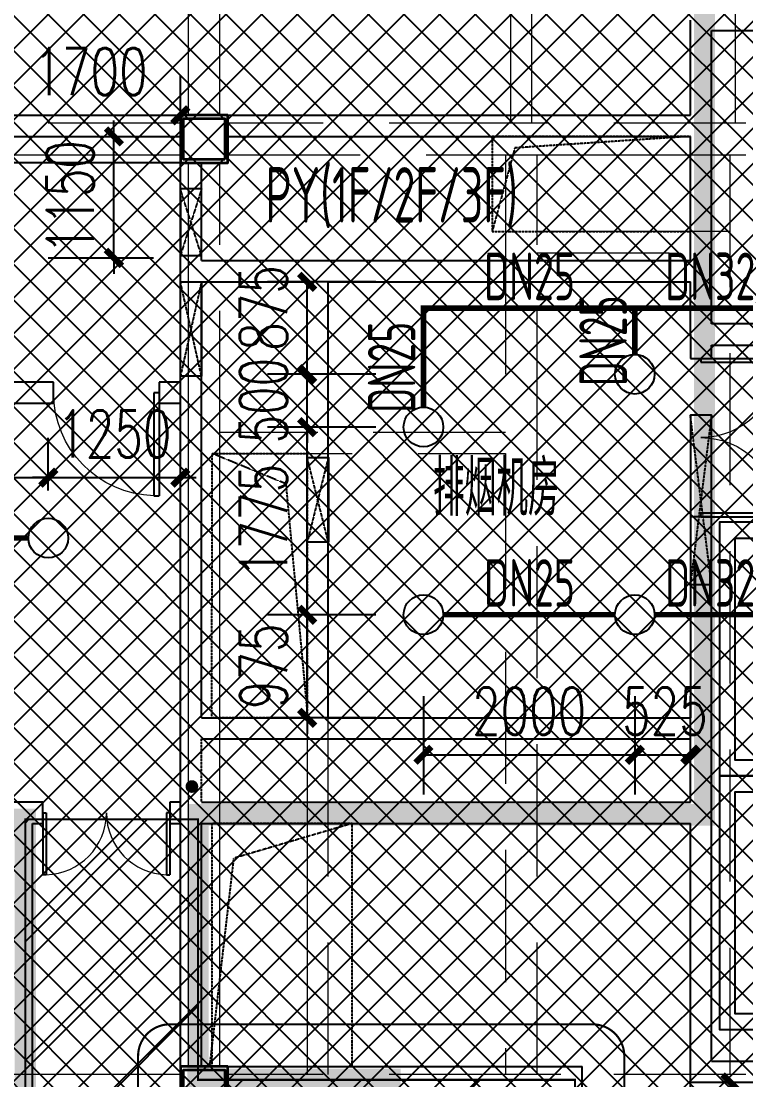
# Model space of a CAD drawing. Extents: x 6824721 to 16538177, y 2478193 to 6665639.
# Drawn here: x 8765133 to 8771989, y 2891801 to 2901816 of the extents above; entities that cross this region are included whole.
import ezdxf

# ---------------------------------------------------------------- set-up
doc = ezdxf.new("R2010")
doc.units = 0
doc.header["$LTSCALE"] = 10
doc.linetypes.add('DASH', pattern=[0.35, 0.25, -0.1])
doc.linetypes.add('短虚线', pattern=[187.5, 125, -62.5])
for name, color, linetype in [('0-wo', 8, 'Continuous'), ('00-停车位', 67, 'Continuous'), ('W-EQUIP_喷头', 7, 'Continuous'), ('W-PIPE-喷淋中', 6, 'Continuous'), ('W-TEXT_喷淋', 7, 'Continuous'), ('W-TWT_DIM', 3, 'Continuous'), ('WALL', 9, 'Continuous'), ('画水辅助', 6, 'Continuous')]:
    doc.layers.add(name, color=color, linetype=linetype)
doc.layers.add('钢梁', color=141, linetype='Continuous', lineweight=18)
doc.styles.add('8B2_02', font='tssdeng.shx', dxfattribs={"width": 0.7, "bigfont": 'TSSDCHN.shx'})
doc.styles.add('_TCH_DIM_T3', font='SIMPLEX', dxfattribs={"width": 0.705882, "bigfont": 'GBCBIG'})
doc.styles.add('_TWT_PIPEDN', font='TSSDENG', dxfattribs={"width": 0.8, "height": 3.5, "bigfont": 'TSSDCHN'})
doc.dimstyles.new('_TWT_ARCH&&150', dxfattribs={"dimtxt": 446.25, "dimasz": 150, "dimexe": 375, "dimexo": 450, "dimgap": 189.375, "dimtad": 1, "dimdec": 0, "dimzin": 0, "dimdsep": 46, "dimtxsty": '_TCH_DIM_T3', "dimblk": 'ARCHTICK', "dimcen": 0.09, "dimclrt": 7, "dimazin": 2, "dimtfac": 1, "dimtdec": 0, "dimtix": 1, "dimtmove": 2, "dimatfit": 3, "dimfxl": 0, "dimtolj": 1, "dimtzin": 0, "dimarcsym": 0})

# ---------------------------------------------------------------- blocks, each defined once
blk = doc.blocks.new('车位2400x5300')
at = {"layer": '00-停车位', "color": 251}
for p, q in [((-875, -1000), (-175, -1000)), ((-875, -1100), (-875, -1000)), ((-175, -1100), (-175, -1000)), ((175, -1000), (875, -1000)), ((175, -1100), (175, -1000)), ((875, -1100), (875, -1000)), ((-875, -1100), (-175, -1100)), ((175, -1100), (875, -1100)), ((400, -5300), (-400, -5300))]:
    blk.add_line(p, q, dxfattribs=at)
blk.add_lwpolyline([(400, -5150), (400, -5300), (1200, -5300), (1200, 0), (-1200, 0), (-1200, -5300), (-400, -5300), (-400, -5150), (-1050, -5150), (-1050, -150), (1050, -150), (1050, -5150), (400, -5150)], dxfattribs=at)
blk.add_lwpolyline([(0, -5150, 0, 600, 0), (0, -4850, 600, 600, 0)], format="xyseb", dxfattribs=at)
blk = doc.blocks.new('A$C405108C4')
at = {"color": 252, "linetype": 'DASH'}
for points in [[(58275, -43923), (58075, -44553)], [(58275, -44553), (58075, -43923)], [(58275, -44800), (58075, -45695)], [(58275, -45695), (58075, -44800)], [(63100, -46063), (62900, -47663)], [(63100, -47663), (62900, -46063)], [(59475, -46463), (59275, -47263)], [(59475, -47263), (59275, -46463)]]:
    blk.add_lwpolyline(points, dxfattribs=at)
at = {"layer": '画水辅助', "color": 4}
for points in [[(58275, -43923), (58075, -43923), (58075, -44553), (58275, -44553)], [(58275, -45695), (58075, -45695), (58075, -44800), (58275, -44800)], [(62900, -47663), (63100, -47663), (63100, -46063), (62900, -46063)], [(59275, -46463), (59475, -46463), (59475, -47263), (59275, -47263)]]:
    blk.add_lwpolyline(points, close=True, dxfattribs=at)
blk = doc.blocks.new('$DorLib2D$00000002')
for p, q in [((-0.5, 0), (-0.5, 0.4875)), ((-0.475, 0.4875), (-0.5, 0.4875)), ((-0.475, 0), (-0.475, 0.4875)), ((0.475, 0), (0.475, 0.4875)), ((0.475, 0.4875), (0.5, 0.4875)), ((0.5, 0), (0.5, 0.4875)), ((-0.5, 0), (-0.475, 0)), ((0.5, 0), (0.475, 0))]:
    blk.add_line(p, q)
at = {"lineweight": 13}
for centre, start, end in [((-0.4875, 0), 0, 88.53072), ((0.4875, 0), 91.46928, 180)]:
    blk.add_arc(centre, 0.4875, start, end, dxfattribs=at)
blk = doc.blocks.new('$DorLib2D$00000001')
for p, q in [((0.45, 0.975), (0.5, 0.975)), ((0.45, 0), (0.45, 0.975)), ((0.5, 0), (0.5, 0.975)), ((0.5, 0), (0.45, 0))]:
    blk.add_line(p, q)
at = {"lineweight": 13}
blk.add_arc((0.475, 0), 0.975, 91.4693, 180, dxfattribs=at)
blk = doc.blocks.new('jkytk')
h = blk.add_hatch()
h.set_pattern_fill('ANSI31', color=252, scale=500)
h.set_pattern_definition([(45, (8493122.4, 3120586.9), (-561.266, 561.266), [])])
h.paths.add_polyline_path([(8470689, 2893302), (8470689, 2891152), (8461514, 2891152), (8461514, 2898727), (8459789, 2898727), (8459789, 2902912), (8461422, 2902912), (8461422, 2900447), (8463239, 2900447), (8464989, 2900447), (8464989, 2893302)])
at = {"color": 1, "const_width": 20}
blk.add_lwpolyline([(8470689, 2893302), (8470689, 2891152), (8461514, 2891152), (8461514, 2898727), (8459789, 2898727), (8459789, 2902912), (8461422, 2902912), (8461422, 2900447), (8463239, 2900447), (8464989, 2900447), (8464989, 2893302)], close=True, dxfattribs=at)
at = {"layer": 'WALL', "color": 1, "const_width": 200}
for points in [[(8447914, 2882202), (8447914, 2903527), (8450014, 2903527), (8450014, 2904227), (8457464, 2904227), (8457464, 2902912), (8459789, 2902912), (8459789, 2898727), (8461514, 2898727), (8461514, 2891152)], [(8463239, 2891152), (8463239, 2900452), (8461422, 2900452), (8461422, 2902957), (8466214, 2902957), (8466214, 2940327), (8431489, 2940323)], [(8461089, 2819747), (8461089, 2837097), (8461389, 2837097), (8461389, 2845897), (8461939, 2845897), (8461939, 2854897), (8466789, 2854897), (8466789, 2873047), (8470789, 2873047), (8470788, 2878797), (8466314, 2878797), (8466314, 2882197), (8461389, 2882197), (8461389, 2891147), (8463239, 2891147), (8463239, 2900447), (8461422, 2900447), (8461422, 2902952), (8466214, 2902952), (8466214, 2927322), (8499413, 2927322)], [(8461514, 2891152), (8461514, 2898727), (8459789, 2898727), (8459789, 2902912), (8457464, 2902912), (8457464, 2904227), (8450014, 2904227), (8450014, 2903527), (8447914, 2903527), (8447914, 2882202)]]:
    blk.add_lwpolyline(points, dxfattribs=at)
blk = doc.blocks.new('LIANGMOBAN')
at = {"layer": '钢梁', "color": 8, "linetype": '短虚线', "lineweight": 18}
for p, q in [((1897241, 195503), (1897241, 186953)), ((1897541, 186953), (1897541, 195503)), ((1900291, 195578), (1900291, 186878)), ((1900491, 186878), (1900491, 195578)), ((1902416, 195578), (1902416, 186878)), ((1897166, 186878), (1890866, 186878)), ((1900391, 186878), (1897616, 186878)), ((1902516, 186878), (1900391, 186878)), ((1897616, 186578), (1900391, 186578)), ((1900241, 186578), (1900241, 185753)), ((1900541, 183853), (1900541, 186578)), ((1902366, 186578), (1902366, 177878)), ((1897541, 183853), (1897541, 186503)), ((1900241, 185753), (1900241, 183953)), ((1900541, 185653), (1902366, 185653)), ((1898466, 183953), (1897541, 183953)), ((1900241, 183953), (1898466, 183953)), ((1900541, 177878), (1900541, 183853)), ((1897541, 183753), (1900241, 183753)), ((1898566, 180358), (1898566, 183753)), ((1900241, 183753), (1900241, 177878)), ((1898566, 177878), (1898566, 180358)), ((1900391, 177878), (1898466, 177878)), ((1900766, 177878), (1900391, 177878)), ((1902516, 177878), (1900766, 177878))]:
    blk.add_line(p, q, dxfattribs=at)
at = {"layer": '钢梁', "color": 8, "lineweight": 18}
for p, q in [((1890866, 186578), (1897166, 186578)), ((1900391, 186578), (1902516, 186578)), ((1897241, 186503), (1897241, 183853)), ((1902366, 185853), (1900541, 185853)), ((1897241, 183853), (1897241, 180358)), ((1897541, 180359), (1897541, 183853)), ((1898366, 183753), (1898366, 177878)), ((1898366, 180453), (1897541, 180453)), ((1897241, 180358), (1897241, 177953)), ((1897541, 177953), (1897541, 180358)), ((1897541, 180253), (1898366, 180253)), ((1897166, 177878), (1890816, 177878)), ((1898466, 177878), (1897616, 177878))]:
    blk.add_line(p, q, dxfattribs=at)
blk = doc.blocks.new('_ArchTick')
at = {"color": 0, "linetype": 'ByBlock', "const_width": 0.4}
blk.add_lwpolyline([(-0.5, -0.5), (0.5, 0.5)], dxfattribs=at)
blk = doc.blocks.new('*D490')
at = {"layer": 'Defpoints', "color": 0, "transparency": 16777216}
for p in [(8767839, 2896201), (8768939, 2896201), (8768939, 2895226)]:
    blk.add_point(p, dxfattribs=at)
at = {"layer": 'W-TWT_DIM', "color": 0, "lineweight": -2, "transparency": 16777216}
for p, q in [((8767839, 2896201), (8767839, 2896351)), ((8768489, 2896201), (8767464, 2896201)), ((8767839, 2895226), (8767839, 2896201)), ((8768489, 2895226), (8767464, 2895226)), ((8767839, 2895226), (8767839, 2895076))]:
    blk.add_line(p, q, dxfattribs=at)
at = {"layer": 'W-TWT_DIM', "color": 0, "lineweight": -2, "transparency": 16777216, "xscale": 150, "yscale": 150, "zscale": 150}
for p, rotation in [((8767839, 2896201), 270), ((8767839, 2895226), 90)]:
    blk.add_blockref('_ArchTick', p, dxfattribs=dict(at, rotation=rotation))
at = {"layer": 'W-TWT_DIM', "color": 7, "transparency": 16777216, "insert": (8767426, 2895714), "char_height": 446.2, "attachment_point": 5, "rotation": 90, "style": '_TCH_DIM_T3'}
blk.add_mtext('\\A1;975', dxfattribs=at)
blk = doc.blocks.new('*D491')
at = {"layer": 'Defpoints', "color": 0, "transparency": 16777216}
for p in [(8767839, 2897976), (8768939, 2897976), (8768939, 2896201)]:
    blk.add_point(p, dxfattribs=at)
at = {"layer": 'W-TWT_DIM', "color": 0, "lineweight": -2, "transparency": 16777216}
for p, q in [((8768489, 2897976), (8767464, 2897976)), ((8767839, 2896201), (8767839, 2897976)), ((8768489, 2896201), (8767464, 2896201))]:
    blk.add_line(p, q, dxfattribs=at)
at = {"layer": 'W-TWT_DIM', "color": 0, "lineweight": -2, "transparency": 16777216, "xscale": 150, "yscale": 150, "zscale": 150}
for p, rotation in [((8767839, 2897976), 90), ((8767839, 2896201), 270)]:
    blk.add_blockref('_ArchTick', p, dxfattribs=dict(at, rotation=rotation))
at = {"layer": 'W-TWT_DIM', "color": 7, "transparency": 16777216, "insert": (8767426, 2897089), "char_height": 446.2, "attachment_point": 5, "rotation": 90, "style": '_TCH_DIM_T3'}
blk.add_mtext('\\A1;1775', dxfattribs=at)
blk = doc.blocks.new('*D492')
at = {"layer": 'Defpoints', "color": 0, "transparency": 16777216}
for p in [(8767839, 2898476), (8768939, 2898476), (8768939, 2897976)]:
    blk.add_point(p, dxfattribs=at)
at = {"layer": 'W-TWT_DIM', "color": 0, "lineweight": -2, "transparency": 16777216}
for p, q in [((8767839, 2898476), (8767839, 2898626)), ((8768489, 2898476), (8767464, 2898476)), ((8767839, 2897976), (8767839, 2898476)), ((8768489, 2897976), (8767464, 2897976)), ((8767839, 2897976), (8767839, 2897826))]:
    blk.add_line(p, q, dxfattribs=at)
at = {"layer": 'W-TWT_DIM', "color": 0, "lineweight": -2, "transparency": 16777216, "xscale": 150, "yscale": 150, "zscale": 150}
for p, rotation in [((8767839, 2898476), 270), ((8767839, 2897976), 90)]:
    blk.add_blockref('_ArchTick', p, dxfattribs=dict(at, rotation=rotation))
at = {"layer": 'W-TWT_DIM', "color": 7, "transparency": 16777216, "insert": (8767426, 2898226), "char_height": 446.2, "attachment_point": 5, "rotation": 90, "style": '_TCH_DIM_T3'}
blk.add_mtext('\\A1;500', dxfattribs=at)
blk = doc.blocks.new('*D493')
at = {"layer": 'Defpoints', "color": 0, "transparency": 16777216}
for p in [(8767839, 2899351), (8768939, 2899351), (8768939, 2898476)]:
    blk.add_point(p, dxfattribs=at)
at = {"layer": 'W-TWT_DIM', "color": 0, "lineweight": -2, "transparency": 16777216}
for p, q in [((8768489, 2899351), (8767464, 2899351)), ((8767839, 2898476), (8767839, 2899351)), ((8768489, 2898476), (8767464, 2898476))]:
    blk.add_line(p, q, dxfattribs=at)
at = {"layer": 'W-TWT_DIM', "color": 0, "lineweight": -2, "transparency": 16777216, "xscale": 150, "yscale": 150, "zscale": 150}
for p, rotation in [((8767839, 2899351), 90), ((8767839, 2898476), 270)]:
    blk.add_blockref('_ArchTick', p, dxfattribs=dict(at, rotation=rotation))
at = {"layer": 'W-TWT_DIM', "color": 7, "transparency": 16777216, "insert": (8767426, 2899103), "char_height": 446.2, "attachment_point": 5, "rotation": 90, "style": '_TCH_DIM_T3'}
blk.add_mtext('\\A1;875', dxfattribs=at)
blk = doc.blocks.new('*D763')
at = {"layer": 'Defpoints', "color": 0, "transparency": 16777216}
for p in [(8765389, 2897498), (8761989, 2896926), (8765389, 2896926)]:
    blk.add_point(p, dxfattribs=at)
at = {"layer": 'W-TWT_DIM', "color": 0, "lineweight": -2, "transparency": 16777216}
for p, q in [((8761989, 2897376), (8761989, 2897873)), ((8765389, 2897376), (8765389, 2897873)), ((8761989, 2897498), (8765389, 2897498))]:
    blk.add_line(p, q, dxfattribs=at)
at = {"layer": 'W-TWT_DIM', "color": 0, "lineweight": -2, "transparency": 16777216, "xscale": 150, "yscale": 150, "zscale": 150, "rotation": 180}
blk.add_blockref('_ArchTick', (8761989, 2897498), dxfattribs=at)
at = {"layer": 'W-TWT_DIM', "color": 0, "lineweight": -2, "transparency": 16777216, "xscale": 150, "yscale": 150, "zscale": 150}
blk.add_blockref('_ArchTick', (8765389, 2897498), dxfattribs=at)
at = {"layer": 'W-TWT_DIM', "color": 7, "transparency": 16777216, "insert": (8763689, 2897911), "char_height": 446.2, "attachment_point": 5, "style": '_TCH_DIM_T3'}
blk.add_mtext('\\A1;3400', dxfattribs=at)
blk = doc.blocks.new('*D764')
at = {"layer": 'Defpoints', "color": 0, "transparency": 16777216}
for p in [(8766639, 2897498), (8765389, 2896926), (8766639, 2896926)]:
    blk.add_point(p, dxfattribs=at)
at = {"layer": 'W-TWT_DIM', "color": 0, "lineweight": -2, "transparency": 16777216}
for p, q in [((8765389, 2897376), (8765389, 2897873)), ((8766639, 2897376), (8766639, 2897873)), ((8765389, 2897498), (8765239, 2897498)), ((8765389, 2897498), (8766639, 2897498)), ((8766639, 2897498), (8766789, 2897498))]:
    blk.add_line(p, q, dxfattribs=at)
at = {"layer": 'W-TWT_DIM', "color": 0, "lineweight": -2, "transparency": 16777216, "xscale": 150, "yscale": 150, "zscale": 150}
blk.add_blockref('_ArchTick', (8765389, 2897498), dxfattribs=at)
at = {"layer": 'W-TWT_DIM', "color": 0, "lineweight": -2, "transparency": 16777216, "xscale": 150, "yscale": 150, "zscale": 150, "rotation": 180}
blk.add_blockref('_ArchTick', (8766639, 2897498), dxfattribs=at)
at = {"layer": 'W-TWT_DIM', "color": 7, "transparency": 16777216, "insert": (8766014, 2897911), "char_height": 446.2, "attachment_point": 5, "style": '_TCH_DIM_T3'}
blk.add_mtext('\\A1;1250', dxfattribs=at)
blk = doc.blocks.new('*D771')
at = {"layer": 'Defpoints', "color": 0, "transparency": 16777216}
for p in [(8768939, 2895882), (8770939, 2895882), (8770939, 2894877)]:
    blk.add_point(p, dxfattribs=at)
at = {"layer": 'W-TWT_DIM', "color": 0, "lineweight": -2, "transparency": 16777216}
for p, q in [((8768939, 2895432), (8768939, 2894502)), ((8770939, 2895432), (8770939, 2894502)), ((8768939, 2894877), (8770939, 2894877))]:
    blk.add_line(p, q, dxfattribs=at)
at = {"layer": 'W-TWT_DIM', "color": 0, "lineweight": -2, "transparency": 16777216, "xscale": 150, "yscale": 150, "zscale": 150, "rotation": 180}
blk.add_blockref('_ArchTick', (8768939, 2894877), dxfattribs=at)
at = {"layer": 'W-TWT_DIM', "color": 0, "lineweight": -2, "transparency": 16777216, "xscale": 150, "yscale": 150, "zscale": 150}
blk.add_blockref('_ArchTick', (8770939, 2894877), dxfattribs=at)
at = {"layer": 'W-TWT_DIM', "color": 7, "transparency": 16777216, "insert": (8769939, 2895289), "char_height": 446.2, "attachment_point": 5, "style": '_TCH_DIM_T3'}
blk.add_mtext('\\A1;2000', dxfattribs=at)
blk = doc.blocks.new('*D772')
at = {"layer": 'Defpoints', "color": 0, "transparency": 16777216}
for p in [(8770939, 2895882), (8771464, 2895882), (8771464, 2894877)]:
    blk.add_point(p, dxfattribs=at)
at = {"layer": 'W-TWT_DIM', "color": 0, "lineweight": -2, "transparency": 16777216}
for p, q in [((8770939, 2895432), (8770939, 2894502)), ((8771464, 2895432), (8771464, 2894502)), ((8770939, 2894877), (8771464, 2894877))]:
    blk.add_line(p, q, dxfattribs=at)
at = {"layer": 'W-TWT_DIM', "color": 0, "lineweight": -2, "transparency": 16777216, "xscale": 150, "yscale": 150, "zscale": 150, "rotation": 180}
blk.add_blockref('_ArchTick', (8770939, 2894877), dxfattribs=at)
at = {"layer": 'W-TWT_DIM', "color": 0, "lineweight": -2, "transparency": 16777216, "xscale": 150, "yscale": 150, "zscale": 150}
blk.add_blockref('_ArchTick', (8771464, 2894877), dxfattribs=at)
at = {"layer": 'W-TWT_DIM', "color": 7, "transparency": 16777216, "insert": (8771223, 2895289), "char_height": 446.2, "attachment_point": 5, "style": '_TCH_DIM_T3'}
blk.add_mtext('\\A1;525', dxfattribs=at)
blk = doc.blocks.new('*D921')
at = {"layer": 'Defpoints', "color": 0, "transparency": 16777216}
for p in [(8764939, 2900726), (8766010, 2900726), (8764939, 2899576)]:
    blk.add_point(p, dxfattribs=at)
at = {"layer": 'W-TWT_DIM', "color": 0, "lineweight": -2, "transparency": 16777216}
for p, q in [((8766010, 2900726), (8766010, 2900876)), ((8765389, 2900726), (8766385, 2900726)), ((8766010, 2899576), (8766010, 2900726)), ((8765389, 2899576), (8766385, 2899576)), ((8766010, 2899576), (8766010, 2899426))]:
    blk.add_line(p, q, dxfattribs=at)
at = {"layer": 'W-TWT_DIM', "color": 0, "lineweight": -2, "transparency": 16777216, "xscale": 150, "yscale": 150, "zscale": 150}
for p, rotation in [((8766010, 2900726), 270), ((8766010, 2899576), 90)]:
    blk.add_blockref('_ArchTick', p, dxfattribs=dict(at, rotation=rotation))
at = {"layer": 'W-TWT_DIM', "color": 7, "transparency": 16777216, "insert": (8765597, 2900151), "char_height": 446.2, "attachment_point": 5, "rotation": 90, "style": '_TCH_DIM_T3'}
blk.add_mtext('\\A1;1150', dxfattribs=at)
blk = doc.blocks.new('*D924')
at = {"layer": 'Defpoints', "color": 0, "transparency": 16777216}
for p in [(8766639, 2900926), (8764939, 2900076), (8766639, 2900076)]:
    blk.add_point(p, dxfattribs=at)
at = {"layer": 'W-TWT_DIM', "color": 0, "lineweight": -2, "transparency": 16777216}
for p, q in [((8764939, 2900526), (8764939, 2901301)), ((8766639, 2900526), (8766639, 2901301)), ((8764939, 2900926), (8766639, 2900926))]:
    blk.add_line(p, q, dxfattribs=at)
at = {"layer": 'W-TWT_DIM', "color": 0, "lineweight": -2, "transparency": 16777216, "xscale": 150, "yscale": 150, "zscale": 150, "rotation": 180}
blk.add_blockref('_ArchTick', (8764939, 2900926), dxfattribs=at)
at = {"layer": 'W-TWT_DIM', "color": 0, "lineweight": -2, "transparency": 16777216, "xscale": 150, "yscale": 150, "zscale": 150}
blk.add_blockref('_ArchTick', (8766639, 2900926), dxfattribs=at)
at = {"layer": 'W-TWT_DIM', "color": 7, "transparency": 16777216, "insert": (8765789, 2901339), "char_height": 446.2, "attachment_point": 5, "style": '_TCH_DIM_T3'}
blk.add_mtext('\\A1;1700', dxfattribs=at)
blk = doc.blocks.new('*D945')
at = {"layer": 'Defpoints', "color": 0, "transparency": 16777216}
for p in [(8771845, 2891776), (8772664, 2891776), (8772664, 2890076)]:
    blk.add_point(p, dxfattribs=at)
at = {"layer": 'W-TWT_DIM', "color": 0, "lineweight": -2, "transparency": 16777216}
for p, q in [((8772214, 2891776), (8771470, 2891776)), ((8771845, 2890076), (8771845, 2891776)), ((8772214, 2890076), (8771470, 2890076))]:
    blk.add_line(p, q, dxfattribs=at)
at = {"layer": 'W-TWT_DIM', "color": 0, "lineweight": -2, "transparency": 16777216, "xscale": 150, "yscale": 150, "zscale": 150}
for p, rotation in [((8771845, 2891776), 90), ((8771845, 2890076), 270)]:
    blk.add_blockref('_ArchTick', p, dxfattribs=dict(at, rotation=rotation))
at = {"layer": 'W-TWT_DIM', "color": 7, "transparency": 16777216, "insert": (8771432, 2890926), "char_height": 446.2, "attachment_point": 5, "rotation": 90, "style": '_TCH_DIM_T3'}
blk.add_mtext('\\A1;1700', dxfattribs=at)
blk = doc.blocks.new('$TwtSys$00000125')
blk.add_circle((0, 0, 0), 1)

msp = doc.modelspace()

# ---------------------------------------------------------------- hatches: boundary and pattern name
h = msp.add_hatch()
h.set_pattern_fill('ANSI37', color=8, scale=150)
h.set_pattern_definition([(45, (8303016.86, 2710265.2), (-168.3798, 168.3798), []), (135, (8303016.86, 2710265.2), (-168.3798, -168.3798), [])])
h.paths.add_polyline_path([(8824414.1, 2949451.5), (8824414.1, 2935151.5), (8842714.1, 2935151.5), (8842714.1, 2879526.5), (8827964.1, 2879526.5), (8827964.1, 2881476.5), (8830839.1, 2881476.5), (8830939.1, 2886876.5), (8804334.6, 2886876.5), (8804142.3, 2820149.7), (8833564.1, 2820152.3), (8833564.1, 2817714.5), (8841204.8, 2810768), (8839163.9, 2808501.4), (8843102.6, 2804955), (8820829.2, 2780217.9), (8820829.2, 2770055.4), (8785124.6, 2730401.5), (8708264.1, 2730401.5), (8708264.1, 2736351.5), (8695014.1, 2750701.5), (8695014.1, 2775001.5), (8703014.1, 2775002.8), (8703014.1, 2949451.5), (8712039.3, 2949451.5)])
at = {"layer": 'W-PIPE-喷淋中'}
for points in [[(8768938.7, 2899101.5), (8768912.5, 2899101.5), (8768912.5, 2899127.7)], [(8768938.7, 2899101.5), (8768938.7, 2899127.7), (8768912.5, 2899127.7)]]:
    msp.add_hatch(color=256, dxfattribs=at).paths.add_polyline_path(points)

# ---------------------------------------------------------------- linework, layer by layer
at = {"layer": '0-wo', "color": 8}
for p, q in [((8771464.1, 2900926.5), (8771464.1, 2901826.5)), ((8771664.1, 2901726.5), (8775939.1, 2901726.5)), ((8771664.1, 2900826.5), (8771664.1, 2901726.5)), ((8760714.1, 2900926.5), (8766639.1, 2900926.5)), ((8767089.1, 2900926.5), (8766639.1, 2900926.5)), ((8766639.1, 2900926.5), (8766639.1, 2900476.5)), ((8767089.1, 2900926.5), (8771464.1, 2900926.5)), ((8767089.1, 2900476.5), (8767089.1, 2900926.5)), ((8771664.1, 2899451.5), (8771664.1, 2900826.5)), ((8760614.1, 2900726.5), (8766639.1, 2900726.5)), ((8767089.1, 2900726.5), (8771464.1, 2900726.5)), ((8771464.1, 2899551.5), (8771464.1, 2900726.5)), ((8766639.1, 2899451.5), (8766639.1, 2900476.5)), ((8766639.1, 2900476.5), (8767089.1, 2900476.5)), ((8766839.1, 2899551.5), (8766839.1, 2900476.5)), ((8766839.1, 2899551.5), (8767938.7, 2899551.5)), ((8767938.7, 2899551.5), (8771464.1, 2899551.5)), ((8766639.1, 2898401.5), (8766639.1, 2899451.5)), ((8771664.1, 2898951.5), (8771664.1, 2899451.5)), ((8766839.1, 2899351.5), (8767838.7, 2899351.5)), ((8766839.1, 2898301.5), (8766839.1, 2899351.5)), ((8767838.7, 2895226.5), (8767838.7, 2899351.5)), ((8768038.7, 2899351.5), (8771464.1, 2899351.5)), ((8768038.7, 2895226.5), (8768038.7, 2899351.5)), ((8771464.1, 2898851.5), (8771464.1, 2899351.5)), ((8774389.1, 2898951.5), (8771664.1, 2898951.5)), ((8771464.1, 2898851.5), (8771464.1, 2898626.5)), ((8771664.1, 2898751.5), (8774389.1, 2898751.5)), ((8771664.1, 2898626.5), (8771664.1, 2898751.5)), ((8771464.1, 2898626.5), (8771664.1, 2898626.5)), ((8765439.1, 2898401.5), (8759989.1, 2898401.5)), ((8765439.1, 2898201.5), (8765439.1, 2898401.5)), ((8766639.1, 2898401.5), (8766439.1, 2898401.5)), ((8766439.1, 2898401.5), (8766439.1, 2898201.5)), ((8766839.1, 2895226.5), (8766839.1, 2898301.5)), ((8759789.1, 2898201.5), (8765439.1, 2898201.5)), ((8766439.1, 2898201.5), (8766639.1, 2898201.5)), ((8766639.1, 2895126.5), (8766639.1, 2898201.5)), ((8771664.1, 2897126.5), (8771464.1, 2897126.5)), ((8771464.1, 2897126.5), (8771464.1, 2895226.5)), ((8771664.1, 2895126.5), (8771664.1, 2897126.5)), ((8766839.1, 2895226.5), (8767838.7, 2895226.5)), ((8768038.7, 2895226.5), (8771464.1, 2895226.5)), ((8771664.1, 2894326.5), (8771664.1, 2895126.5)), ((8766839.1, 2895026.5), (8767938.7, 2895026.5)), ((8767938.7, 2895026.5), (8771464.1, 2895026.5)), ((8771464.1, 2894426.5), (8771464.1, 2895026.5)), ((8765139.1, 2894426.5), (8764726.6, 2894426.5)), ((8765339.1, 2894426.5), (8765139.1, 2894426.5)), ((8765339.1, 2894226.5), (8765339.1, 2894426.5)), ((8766639.1, 2894426.5), (8766539.1, 2894426.5)), ((8766539.1, 2894426.5), (8766539.1, 2894226.5)), ((8766839.1, 2894426.5), (8771464.1, 2894426.5)), ((8771664.1, 2891976.5), (8771664.1, 2894326.5)), ((8765239.1, 2890201.5), (8765239.1, 2894226.5)), ((8765239.1, 2894226.5), (8765339.1, 2894226.5)), ((8766539.1, 2894226.5), (8766639.1, 2894226.5)), ((8766639.1, 2891926.5), (8766639.1, 2894226.5)), ((8766839.1, 2891926.5), (8766839.1, 2894226.5)), ((8766839.1, 2894226.5), (8771464.1, 2894226.5)), ((8771464.1, 2891876.5), (8771464.1, 2894226.5)), ((8771664.1, 2891976.5), (8775589.1, 2891976.5)), ((8767089.1, 2891926.5), (8766639.1, 2891926.5)), ((8766639.1, 2891926.5), (8766639.1, 2891476.5)), ((8767089.1, 2891926.5), (8768589.1, 2891926.5)), ((8767089.1, 2891476.5), (8767089.1, 2891926.5)), ((8768589.1, 2891926.5), (8770439.1, 2891926.5)), ((8770439.1, 2884801.5), (8770439.1, 2891926.5)), ((8771464.1, 2888571.5), (8771464.1, 2891876.5))]:
    msp.add_line(p, q, dxfattribs=at)
at = {"layer": '0-wo', "color": 8, "linetype": 'DASH'}
for p, q in [((8766639.1, 2894426.5), (8766639.1, 2895126.5)), ((8766839.1, 2894426.5), (8766839.1, 2895026.5))]:
    msp.add_line(p, q, dxfattribs=at)
at = {"layer": '0-wo', "color": 8, "lineweight": 35}
for points in [[(8767089.1, 2900926.5), (8766639.1, 2900926.5), (8766639.1, 2900476.5), (8767089.1, 2900476.5)], [(8767059.1, 2900506.5), (8766669.1, 2900506.5), (8766669.1, 2900896.5), (8767059.1, 2900896.5)], [(8767089.1, 2891926.5), (8766639.1, 2891926.5), (8766639.1, 2891476.5), (8767089.1, 2891476.5)], [(8767059.1, 2891506.5), (8766669.1, 2891506.5), (8766669.1, 2891896.5), (8767059.1, 2891896.5)]]:
    msp.add_lwpolyline(points, close=True, dxfattribs=at)
at = {"layer": '0-wo', "color": 8, "linetype": 'DASH'}
for points in [[(8769589.1, 2899826.5), (8771464.1, 2899826.5), (8771464.1, 2900726.5), (8769589.1, 2900726.5)], [(8771464.1, 2900726.5), (8769803.6, 2900616.7), (8769589.1, 2899826.5)], [(8769589.1, 2900726.5), (8769589.1, 2899826.5)], [(8767837.8, 2895326.5), (8767640, 2897438.3), (8766939.1, 2897726.5)], [(8768264.1, 2894226.5), (8767142.6, 2893897), (8766914.1, 2891926.5)]]:
    msp.add_lwpolyline(points, dxfattribs=at)
at = {"layer": '0-wo', "color": 8, "linetype": 'DASH', "const_width": 20}
msp.add_lwpolyline([(8766639.1, 2882926.5), (8744489.1, 2882926.5), (8744489.1, 2900476.5), (8766639.1, 2900476.5)], close=True, dxfattribs=at)
at = {"layer": '0-wo', "color": 8, "linetype": 'DASH'}
for points in [[(8767839.1, 2897726.5), (8767837.8, 2895226.5), (8766937.8, 2895226.5), (8766939.1, 2897726.5)], [(8768264.1, 2891926.5), (8768264.1, 2894226.5), (8766937.8, 2894226.5), (8766937.8, 2891926.5)]]:
    msp.add_lwpolyline(points, close=True, dxfattribs=at)
at = {"layer": '0-wo', "color": 8, "const_width": 60}
msp.add_lwpolyline([(8766731.3, 2894600.9, 1), (8766765, 2894551.2, 1)], format="xyb", close=True, dxfattribs=at)
at = {"layer": '0-wo', "color": 8, "linetype": 'DASH', "const_width": 20}
msp.add_lwpolyline([(8766539.1, 2892326.5), (8770539.1, 2892326.5, -0.4142136), (8770839.1, 2892026.5), (8770839.1, 2882326.5, -0.4142136), (8770539.1, 2882026.5), (8766539.1, 2882026.5, -0.4142136), (8766239.1, 2882326.5), (8766239.1, 2892026.5, -0.4142136)], format="xyb", close=True, dxfattribs=at)
at = {"layer": 'W-PIPE-喷淋中', "ltscale": 1.5, "const_width": 52.5}
for points in [[(8768938.7, 2898164), (8768938.7, 2899101.5)], [(8770938.7, 2899101.5), (8768938.7, 2899101.5)], [(8772176.6, 2899101.5), (8770938.7, 2899101.5)], [(8770938.7, 2899101.5), (8770938.7, 2898664)], [(8763789.1, 2896926.5), (8765201.6, 2896926.5)], [(8769126.2, 2896201.5), (8770751.2, 2896201.5)], [(8771126.2, 2896201.5), (8772176.6, 2896201.5)]]:
    msp.add_lwpolyline(points, dxfattribs=at)

# ---------------------------------------------------------------- block references
msp.add_blockref('jkytk', (305383.7, -8645.8))
at = {"layer": '0-wo', "color": 8}
msp.add_blockref('A$C405108C4', (8708564.1, 2944151.5), dxfattribs=at)
at = {"layer": '0-wo', "color": 8, "xscale": 1500, "yscale": -1500, "zscale": 200, "rotation": 90}
msp.add_blockref('$DorLib2D$00000002', (8771564.1, 2897876.5), dxfattribs=at)
at = {"layer": '0-wo', "color": 8}
for name, p, xscale, yscale, zscale in [('$DorLib2D$00000001', (8765939.1, 2898301.5), 1000, -1000, 1000), ('$DorLib2D$00000002', (8765939.1, 2894326.5), -1200, -1200, 200)]:
    msp.add_blockref(name, p, dxfattribs=dict(at, xscale=xscale, yscale=yscale, zscale=zscale))
at = {"layer": '0-wo', "color": 8, "rotation": 90}
for p in [(8771739.1, 2895876.5), (8771739.1, 2893476.5)]:
    msp.add_blockref('车位2400x5300', p, dxfattribs=at)
at = {"layer": 'W-EQUIP_喷头', "xscale": 187.5, "yscale": 187.5, "zscale": 187.5}
for p in [(8770938.7, 2898476.5), (8768938.7, 2897976.5), (8765389.1, 2896926.5), (8768938.7, 2896201.5), (8770938.7, 2896201.5)]:
    msp.add_blockref('$TwtSys$00000125', p, dxfattribs=at)
at = {"layer": '钢梁', "color": 6}
msp.add_blockref('LIANGMOBAN', (6869472.7, 2713973), dxfattribs=at)

# ---------------------------------------------------------------- texts
at = {"layer": '0-wo', "color": 6, "style": '8B2_02', "width": 0.6}
for s, p in [('PY(1F/2F/3F)', (8767444, 2899910.4)), ('排烟机房', (8769029.8, 2897136.6))]:
    msp.add_text(s, height=525, dxfattribs=at).set_placement(p)
at = {"layer": 'W-TEXT_喷淋', "style": '_TWT_PIPEDN', "width": 0.64}
for s, p in [('DN25', (8769512.2, 2899176.5)), ('DN32', (8771224.9, 2899176.5)), ('DN25', (8769512.2, 2896276.5)), ('DN32', (8771224.9, 2896276.5))]:
    msp.add_text(s, height=450, dxfattribs=at).set_placement(p)
for p in [(8770863.7, 2898362.5), (8768863.7, 2898112.5)]:
    msp.add_text('DN25', height=450, rotation=90, dxfattribs=at).set_placement(p)

# ---------------------------------------------------------------- dimensions: what is measured, and where the dimension line sits
at = {"layer": 'W-TWT_DIM'}
for p1, p2, distance, picture, middle in [((8764939.1, 2900076.5), (8766639.1, 2900076.5), 850, '*D924', (8765789.1, 2901339)), ((8764939.1, 2899576.5), (8764939.1, 2900726.5), -1070.8, '*D921', (8765597.4, 2900151.5)), ((8768938.7, 2897976.5), (8768938.7, 2898476.5), 1100, '*D492', (8767426.2, 2898226.5)), ((8761989.1, 2896926.5), (8765389.1, 2896926.5), 571.6, '*D763', (8763689.1, 2897910.6)), ((8765389.1, 2896926.5), (8766639.1, 2896926.5), 571.6, '*D764', (8766014.1, 2897910.6)), ((8768938.7, 2896201.5), (8768938.7, 2897976.5), 1100, '*D491', (8767426.2, 2897089)), ((8768938.7, 2895226.5), (8768938.7, 2896201.5), 1100, '*D490', (8767426.2, 2895714)), ((8768938.7, 2895882.2), (8770938.7, 2895882.2), -1005.4, '*D771', (8769938.7, 2895289.4)), ((8772664.1, 2890076.5), (8772664.1, 2891776.5), 819.5, '*D945', (8771432, 2890926.5))]:
    dim = msp.add_aligned_dim(p1=p1, p2=p2, distance=distance, dimstyle='_TWT_ARCH&&150', dxfattribs=at)
    dim.commit()
    dim.dimension.update_dxf_attribs({"geometry": picture, "text_midpoint": middle})
for base, p1, p2, angle, picture, middle in [((8767838.7, 2899351.5), (8768938.7, 2898476.5), (8768938.7, 2899351.5), 90, '*D493', (8767426.2, 2899103.3)), ((8771464.1, 2894876.9), (8770938.7, 2895882.2), (8771464.1, 2895882.2), 0, '*D772', (8771223, 2895289.4))]:
    dim = msp.add_linear_dim(base=base, p1=p1, p2=p2, angle=angle, dimstyle='_TWT_ARCH&&150', dxfattribs=at)
    dim.commit()
    dim.dimension.update_dxf_attribs({"geometry": picture, "text_midpoint": middle, "dimtype": 129})

doc.saveas('drawing.dxf')
